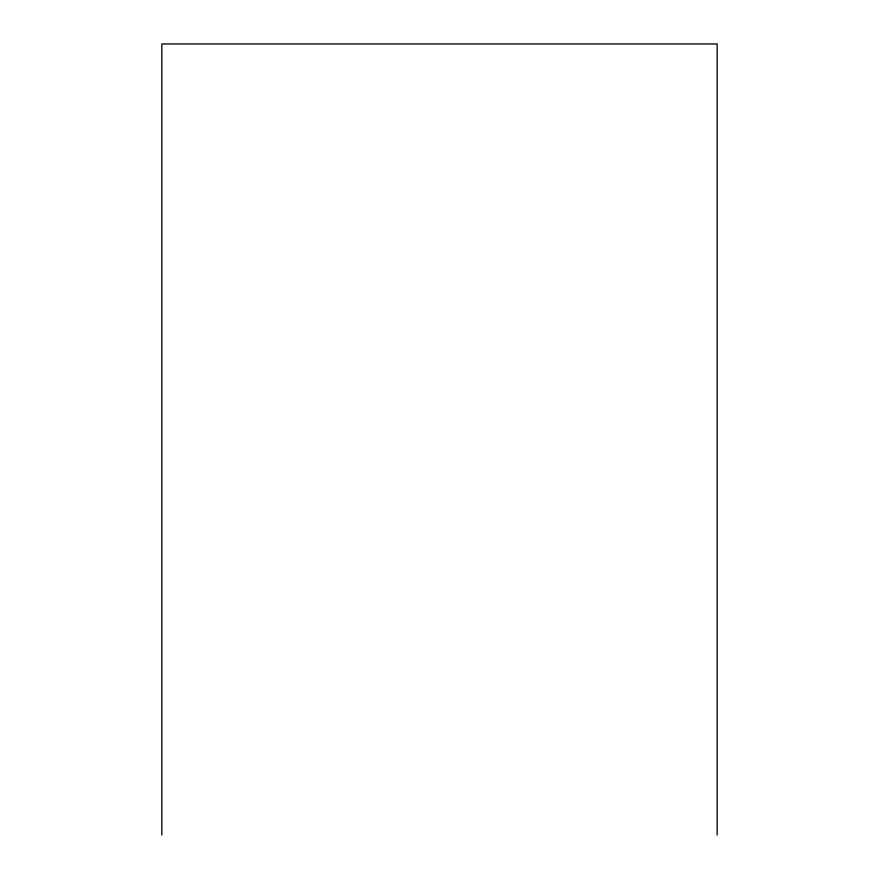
<?xml version="1.0" encoding="UTF-8"?>
<svg xmlns="http://www.w3.org/2000/svg" width="879" height="879" viewBox="0 0 879 879"><rect width="100%" height="100%" fill="white"/><g stroke="black" fill="none" stroke-linecap="round" stroke-linejoin="round"><path stroke-width="1.32" d="M717.154 835.05L717.154 43.95L161.846 43.95L161.846 835.05"/></g></svg>
